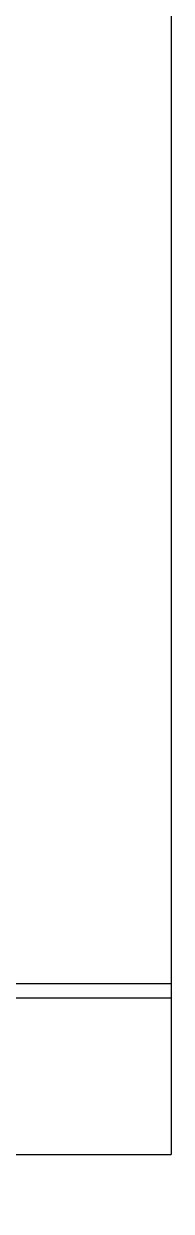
# Model space of a CAD drawing. Header units: metres. Extents: x 196 to 5438, y 102 to 7180.
# Drawn here: x 3685 to 3789, y 2920 to 3753 of the extents above; entities that cross this region are included whole.
import ezdxf

# ---------------------------------------------------------------- set-up
doc = ezdxf.new("R2010")
doc.units = ezdxf.units.M
for name, color, linetype in [('2', 2, 'Continuous'), ('3', 3, 'Continuous'), ('4', 4, 'Continuous'), ('DIM', 3, 'Continuous')]:
    doc.layers.add(name, color=color, linetype=linetype)
doc.dimstyles.get("Standard").update_dxf_attribs({"dimtxt": 2.5, "dimasz": 2.5, "dimexe": 1.25, "dimexo": 0.625, "dimtad": 1, "dimcen": 2.5, "dimazin": 3, "dimtfac": 1, "dimtmove": 0, "dimatfit": 3})

msp = doc.modelspace()

# ---------------------------------------------------------------- linework, layer by layer
at = {"layer": '2'}
msp.add_line((488.76, 2960.05), (3788.76, 2960.05), dxfattribs=at)
at = {"layer": '3'}
msp.add_line((3518.76, 3070.05), (3788.76, 3070.05), dxfattribs=at)
at = {"layer": '4'}
for p, q in [((3788.76, 5950.05), (3788.76, 2960.05)), ((3518.76, 3080.05), (3788.76, 3080.05))]:
    msp.add_line(p, q, dxfattribs=at)

# ---------------------------------------------------------------- leaders
at = {"layer": 'DIM'}
msp.add_leader([(3493.19, 3306.58), (3640.1, 2491.57), (3713.55, 2491.57)], dimstyle='Standard', dxfattribs=at)

doc.saveas('drawing.dxf')
